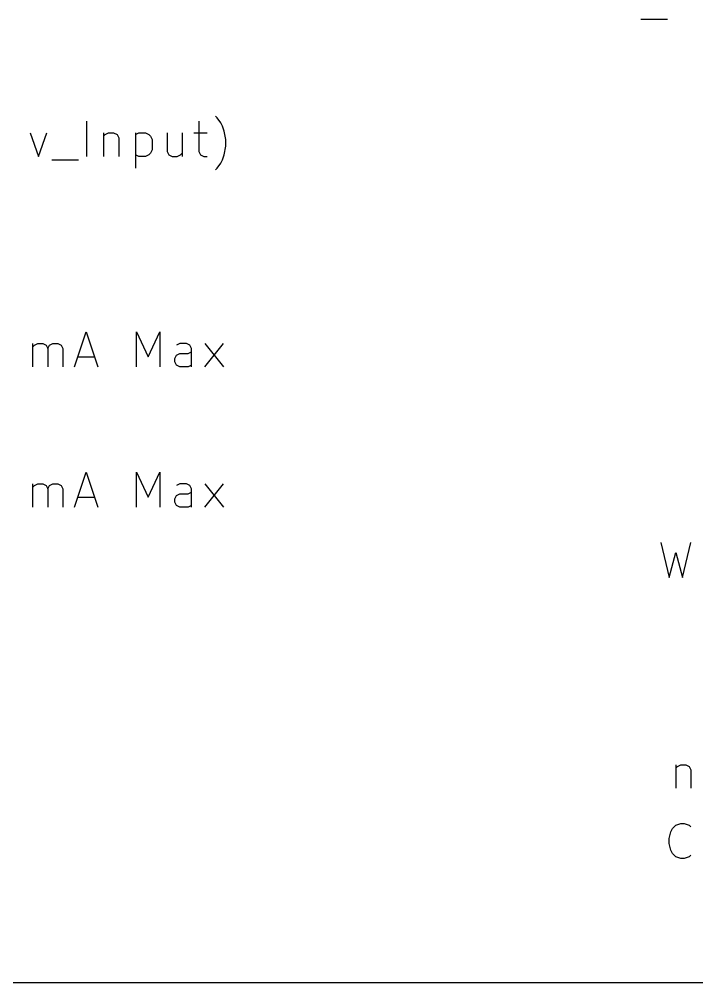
# Model space of a CAD drawing. Header units: millimetres. Extents: x 10 to 287, y -200 to -10.
# Drawn here: x 62.71 to 87.21, y -151.13 to -116.28 of the extents above; entities that cross this region are included whole.
import ezdxf

# ---------------------------------------------------------------- set-up
doc = ezdxf.new("R2010")
doc.units = ezdxf.units.MM
doc.layers.add('GREENSIXTYFIVE', color=129, linetype='CONTINUOUS')
doc.layers.add('RED', color=14, linetype='CONTINUOUS')

msp = doc.modelspace()

# ---------------------------------------------------------------- linework, layer by layer
at = {"layer": 'GREENSIXTYFIVE', "linetype": 'CONTINUOUS'}
for p, q in [((85.1867, -116.2785), (86.1543, -116.2785)), ((69.8741, -119.8466), (69.8136, -119.7861)), ((69.995, -120.028), (69.8741, -119.8466)), ((65.157, -121.2375), (65.157, -119.9675)), ((69.2088, -119.9675), (69.2088, -121.0561)), ((70.0555, -120.149), (69.995, -120.028)), ((70.116, -120.3304), (70.0555, -120.149)), ((63.1009, -120.3909), (63.4033, -121.2375)), ((63.4033, -121.2375), (63.7056, -120.3909)), ((65.7618, -120.3909), (65.7618, -121.2375)), ((65.7618, -120.5118), (65.8223, -120.4513)), ((65.8223, -120.4513), (65.9433, -120.3909)), ((65.9433, -120.3909), (66.1247, -120.3909)), ((66.1247, -120.3909), (66.2456, -120.4513)), ((66.2456, -120.4513), (66.3061, -120.5723)), ((66.3061, -120.5723), (66.3061, -121.2375)), ((66.9108, -120.3909), (66.9108, -121.6609)), ((66.9108, -120.4513), (67.0318, -120.3909)), ((67.0318, -120.3909), (67.2737, -120.3909)), ((67.2737, -120.3909), (67.3946, -120.4513)), ((67.3946, -120.4513), (67.4551, -120.5118)), ((67.4551, -120.5118), (67.5156, -120.6328)), ((68.0598, -120.3909), (68.0598, -121.0561)), ((68.6041, -120.3909), (68.6041, -121.2375)), ((69.0274, -120.3909), (69.5112, -120.3909)), ((70.1764, -120.6328), (70.116, -120.3304)), ((67.5156, -120.6328), (67.5156, -120.9956)), ((70.116, -121.1771), (70.1764, -120.8747)), ((70.1764, -120.8747), (70.1764, -120.6328)), ((67.0318, -121.2375), (66.9108, -121.1771)), ((67.2737, -121.2375), (67.0318, -121.2375)), ((67.3946, -121.1771), (67.2737, -121.2375)), ((67.4551, -121.1166), (67.3946, -121.1771)), ((67.5156, -120.9956), (67.4551, -121.1166)), ((68.0598, -121.0561), (68.1203, -121.1771)), ((68.1203, -121.1771), (68.2413, -121.2375)), ((68.2413, -121.2375), (68.4227, -121.2375)), ((68.4227, -121.2375), (68.5436, -121.1771)), ((68.5436, -121.1771), (68.6041, -121.1166)), ((69.2088, -121.0561), (69.2693, -121.1771)), ((69.2693, -121.1771), (69.3903, -121.2375)), ((69.3903, -121.2375), (69.5112, -121.2375)), ((70.0555, -121.3585), (70.116, -121.1771)), ((63.8871, -121.3585), (64.8547, -121.3585)), ((69.8741, -121.6609), (69.995, -121.4794)), ((69.995, -121.4794), (70.0555, -121.3585)), ((69.8136, -121.7213), (69.8741, -121.6609)), ((85.9125, -135.2075), (86.2149, -136.4775)), ((86.6987, -136.4775), (87.0011, -135.2075)), ((86.2149, -136.4775), (86.4568, -135.5704)), ((86.4568, -135.5704), (86.6987, -136.4775)), ((86.4568, -143.2509), (86.4568, -144.0975)), ((86.4568, -143.3718), (86.5173, -143.3113)), ((86.5173, -143.3113), (86.6383, -143.2509)), ((86.6383, -143.2509), (86.8197, -143.2509)), ((86.8197, -143.2509), (86.9406, -143.3113)), ((86.9406, -143.3113), (87.0011, -143.4323)), ((87.0011, -143.4323), (87.0011, -144.0975)), ((86.2149, -145.9118), (86.2753, -145.6699)), ((86.2753, -145.6699), (86.3358, -145.549)), ((86.3358, -145.549), (86.4568, -145.428)), ((86.4568, -145.428), (86.6382, -145.3675)), ((86.6382, -145.3675), (86.7591, -145.3675)), ((86.7591, -145.3675), (86.9406, -145.428)), ((86.9406, -145.428), (87.001, -145.4885)), ((86.2149, -146.0932), (86.2149, -145.9118)), ((86.2753, -146.3351), (86.2149, -146.0932)), ((86.3358, -146.4561), (86.2753, -146.3351)), ((86.4568, -146.5771), (86.3358, -146.4561)), ((86.6382, -146.6375), (86.4568, -146.5771)), ((86.7591, -146.6375), (86.6382, -146.6375)), ((86.9406, -146.5771), (86.7591, -146.6375)), ((87.001, -146.5166), (86.9406, -146.5771))]:
    msp.add_line(p, q, dxfattribs=at)
at = {"layer": 'RED', "linetype": 'CONTINUOUS'}
for p, q in [((64.7095, -128.8492), (65.1328, -127.5792)), ((65.1328, -127.5792), (65.5562, -128.8492)), ((66.9471, -128.8492), (66.9471, -127.5792)), ((66.9471, -127.5792), (67.3705, -128.4864)), ((67.3705, -128.4864), (67.7938, -127.5792)), ((67.7938, -127.5792), (67.7938, -128.8492)), ((63.1976, -128.8492), (63.1976, -128.0026)), ((63.1976, -128.1235), (63.2581, -128.063)), ((63.2581, -128.063), (63.3791, -128.0026)), ((63.3791, -128.0026), (63.5605, -128.0026)), ((63.5605, -128.0026), (63.6814, -128.063)), ((63.6814, -128.063), (63.7419, -128.184)), ((63.7419, -128.184), (63.8024, -128.063)), ((63.7419, -128.184), (63.7419, -128.8492)), ((63.8024, -128.063), (63.9233, -128.0026)), ((63.9233, -128.0026), (64.1048, -128.0026)), ((64.1048, -128.0026), (64.2257, -128.063)), ((64.2257, -128.063), (64.2862, -128.184)), ((64.2862, -128.184), (64.2862, -128.8492)), ((68.5195, -128.0026), (68.3985, -128.063)), ((68.7614, -128.0026), (68.5195, -128.0026)), ((68.8823, -128.063), (68.7614, -128.0026)), ((68.9428, -128.184), (68.8823, -128.063)), ((68.9428, -128.8492), (68.9428, -128.184)), ((69.4266, -128.8492), (70.0918, -128.0026)), ((69.4266, -128.0026), (70.0918, -128.8492)), ((64.8305, -128.4864), (65.4352, -128.4864)), ((68.3381, -128.5468), (68.3985, -128.4259)), ((68.3381, -128.6678), (68.3381, -128.5468)), ((68.3985, -128.4259), (68.5195, -128.3654)), ((68.5195, -128.3654), (68.8219, -128.3654)), ((68.8219, -128.3654), (68.9428, -128.3049)), ((68.3985, -128.7888), (68.3381, -128.6678)), ((68.5195, -128.8492), (68.3985, -128.7888)), ((68.8219, -128.8492), (68.5195, -128.8492)), ((68.9428, -128.7888), (68.8219, -128.8492)), ((64.7095, -133.9292), (65.1328, -132.6592)), ((65.1328, -132.6592), (65.5562, -133.9292)), ((66.9471, -133.9292), (66.9471, -132.6592)), ((66.9471, -132.6592), (67.3705, -133.5664)), ((67.3705, -133.5664), (67.7938, -132.6592)), ((67.7938, -132.6592), (67.7938, -133.9292)), ((63.1976, -133.9292), (63.1976, -133.0826)), ((63.2581, -133.143), (63.3791, -133.0826)), ((63.3791, -133.0826), (63.5605, -133.0826)), ((63.5605, -133.0826), (63.6814, -133.143)), ((63.8024, -133.143), (63.9233, -133.0826)), ((63.9233, -133.0826), (64.1048, -133.0826)), ((64.1048, -133.0826), (64.2257, -133.143)), ((68.5195, -133.0826), (68.3985, -133.143)), ((68.7614, -133.0826), (68.5195, -133.0826)), ((68.8823, -133.143), (68.7614, -133.0826)), ((69.4266, -133.9292), (70.0918, -133.0826)), ((69.4266, -133.0826), (70.0918, -133.9292)), ((63.1976, -133.2035), (63.2581, -133.143)), ((63.6814, -133.143), (63.7419, -133.264)), ((63.7419, -133.264), (63.8024, -133.143)), ((63.7419, -133.264), (63.7419, -133.9292)), ((64.2257, -133.143), (64.2862, -133.264)), ((64.2862, -133.264), (64.2862, -133.9292)), ((68.3985, -133.5059), (68.5195, -133.4454)), ((68.5195, -133.4454), (68.8219, -133.4454)), ((68.8219, -133.4454), (68.9428, -133.3849)), ((68.9428, -133.264), (68.8823, -133.143)), ((68.9428, -133.9292), (68.9428, -133.264)), ((64.8305, -133.5664), (65.4352, -133.5664)), ((68.3381, -133.6268), (68.3985, -133.5059)), ((68.3381, -133.7478), (68.3381, -133.6268)), ((68.3985, -133.8688), (68.3381, -133.7478)), ((68.5195, -133.9292), (68.3985, -133.8688)), ((68.8219, -133.9292), (68.5195, -133.9292)), ((68.9428, -133.8688), (68.8219, -133.9292)), ((99.06, -151.13), (43.18, -151.13))]:
    msp.add_line(p, q, dxfattribs=at)

doc.saveas('drawing.dxf')
